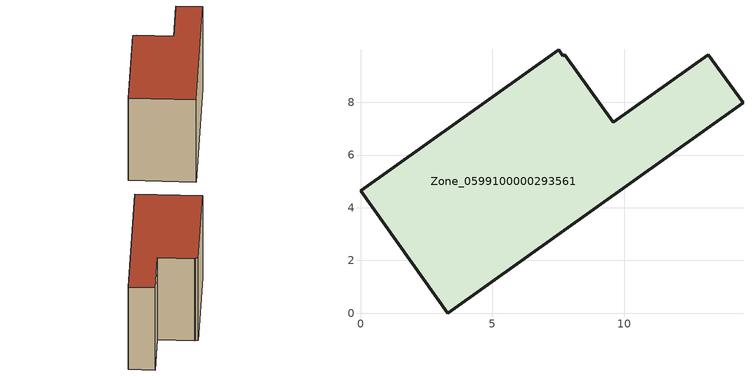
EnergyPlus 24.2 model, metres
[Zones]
Zone_0599100000293561
 floor ground (C_G): 3.31,0 0,4.64 7.51,9.99 7.68,9.77 7.75,9.81 9.59,7.23 13.2,9.8 14.51,7.97 z0
 wall outside (C_F): 0,4.64 3.31,0 14.51,7.97 13.2,9.8 9.59,7.23 7.75,9.81 7.68,9.77 7.51,9.99 0,4.64 z0:8.36
 roof outside (C_R): 7.68,9.77 7.51,9.99 0,4.64 3.31,0 14.51,7.97 13.2,9.8 9.59,7.23 7.75,9.81 z8.36
[BUILDING]
Pand.0599100000293561: North Axis=0; Terrain=City; Loads Convergence Tolerance Value=0.04; Temperature Convergence Tolerance Value=0.4; Solar Distribution=FullExterior; Maximum Number of Warmup Days=25; Minimum Number of Warmup Days=1
[Site:Location]
Rotterdam.The.Hague.AP_ZH_NLD Design_Conditions: Latitude=51.96; Longitude=4.45; Time Zone=1; Elevation=-4.5
[SITE:GROUNDTEMPERATURE:BUILDINGSURFACE]
18, 18, 18, 18, 18, 18, 18, 18, 18, 18, 18, 18
[MATERIAL] Thermal Absorptance=0.9; Solar Absorptance=0.7; Visible Absorptance=0.7
Name | Roughness | Thickness | Conductivity | Density | Specific Heat
G.TI.1975-1991 | MediumSmooth | 0.15 | 0.288461 | 540 | 1210
F.TI.1975-1991 | Rough | 0.3 | 0.230769 | 1920 | 840
R.TI.1975-1991 | MediumRough | 0.2 | 0.153846 | 1500 | 1000
[CONSTRUCTION]
C_G: G.TI.1975-1991
C_F: F.TI.1975-1991
C_R: R.TI.1975-1991
[ZONE]
Zone_0599100000293561: Type=1; Multiplier=1; Ceiling Height=Autocalculate; Volume=Autocalculate; Floor Area=autocalculate; Part of Total Floor Area=Yes
[ZONEINFILTRATION:DESIGNFLOWRATE]
Infil_Zone_0599100000293561: Zone or ZoneList or Space or SpaceList=Zone_0599100000293561; Schedule=AlwaysOn; Design Flow Rate Calculation Method=Flow/Area; Flow Rate per Floor Area=0.003; Constant Term Coefficient=1; Temperature Term Coefficient=0; Velocity Term Coefficient=0; Velocity Squared Term Coefficient=0
[HVACTEMPLATE:ZONE:IDEALLOADSAIRSYSTEM]
Zone_0599100000293561: Maximum Heating Supply Air Temperature=50; Minimum Cooling Supply Air Temperature=13; Maximum Heating Supply Air Humidity Ratio=0.0156; Minimum Cooling Supply Air Humidity Ratio=0.0077; Heating Limit=NoLimit; Cooling Limit=NoLimit; Dehumidification Control Type=ConstantSensibleHeatRatio; Cooling Sensible Heat Ratio=0.7; Dehumidification Setpoint=60; Humidification Control Type=None; Humidification Setpoint=30; Outdoor Air Method=None; Outdoor Air Flow Rate per Person=0.00944; Outdoor Air Flow Rate per Zone Floor Area=0; Outdoor Air Flow Rate per Zone=0; Demand Controlled Ventilation Type=None; Outdoor Air Economizer Type=NoEconomizer; Heat Recovery Type=None; Sensible Heat Recovery Effectiveness=0.7; Latent Heat Recovery Effectiveness=0.65
[ZONECONTROL:THERMOSTAT]
ThermostatControl_Zone_0599100000293561: Zone or ZoneList=Zone_0599100000293561; Control Type Schedule=DualSetpointControlType; Control 1=Thermostat_Zone_0599100000293561; Temperature Difference Between Cutout And Setpoint=0
[THERMOSTATSETPOINT:DUALSETPOINT]
Thermostat_Zone_0599100000293561: Heating Setpoint Temperature Schedule=HeatingSetpoint_Zone_0599100000293561; Cooling Setpoint Temperature Schedule=CoolingSetpoint_Zone_0599100000293561
[SCHEDULE:COMPACT]
HeatingSetpoint_Zone_0599100000293561: Through: 12/31, For: AllDays, Until: 24:00, 21
CoolingSetpoint_Zone_0599100000293561: Through: 12/31, For: AllDays, Until: 24:00, 24
DualSetpointControlType: Through: 12/31, For: AllDays, Until: 24:00, 4
AlwaysOn: Through: 12/31, For: AllDays, Until: 24:00, 1
